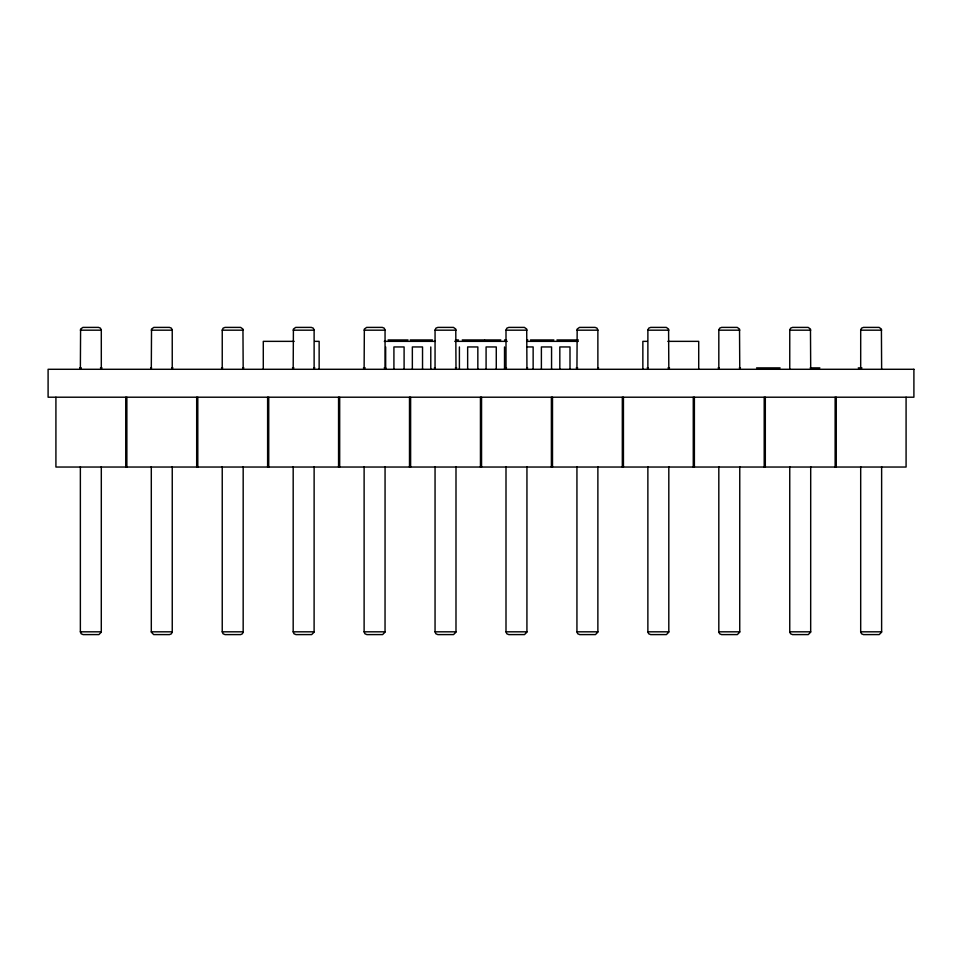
<?xml version="1.0" encoding="UTF-8"?>
<svg xmlns="http://www.w3.org/2000/svg" width="962" height="962" viewBox="0 0 962 962"><rect width="100%" height="100%" fill="white"/><g stroke="black" fill="none" stroke-linecap="round" stroke-linejoin="round"><path stroke-width="1.44" d="M80.363 369.204L80.592 329.064L82.9 327.405L98.509 327.393L100.421 328.138L101.299 329.99L101.311 369.204M101.311 466.738L101.287 632.154L98.93 634.583L83.153 634.607L81.157 633.766L80.363 631.818L80.363 466.738M151.299 369.204L151.527 329.064L153.836 327.405L169.456 327.393L171.356 328.138L172.234 329.99L172.246 369.204M172.246 466.738L172.246 631.878L171.404 633.814L169.456 634.607L153.667 634.583L151.311 632.13L151.299 466.738M222.234 369.204L222.246 329.99L223.124 328.138L225.036 327.393L240.644 327.405L242.953 329.064L243.182 369.204M243.182 466.738L243.17 632.154L242.364 633.79L240.704 634.595L225.036 634.607L223.04 633.766L222.234 631.818L222.234 466.738M293.182 369.204L293.41 329.064L295.719 327.405L311.327 327.393L313.239 328.138L314.117 329.99L314.129 369.204M314.129 466.738L314.105 632.154L311.664 634.583L295.971 634.607L293.975 633.766L293.182 631.818L293.182 466.738M364.117 369.204L364.345 329.064L366.654 327.405L382.275 327.393L384.175 328.138L385.053 329.99L385.065 369.204M385.065 466.738L385.04 632.154L382.611 634.583L366.907 634.607L364.911 633.766L364.117 631.818L364.117 466.738M435.052 369.204L435.064 329.99L435.942 328.138L437.854 327.393L453.463 327.405L455.772 329.064L456 369.204M456 466.738L455.988 632.154L453.547 634.583L437.854 634.607L435.858 633.766L435.052 631.818L435.052 466.738M506 369.204L506 329.99L506.89 328.138L508.79 327.393L524.398 327.405L526.707 329.064L526.948 369.204M526.948 466.738L526.923 632.154L524.494 634.583L508.79 634.607L506.794 633.766L506 631.818L506 466.738M576.935 369.204L577.176 329.064L579.473 327.405L595.093 327.393L596.993 328.138L597.871 329.99L597.883 369.204M597.883 466.738L597.871 632.13L595.454 634.583L579.725 634.607L577.729 633.766L576.935 631.818L576.935 466.738M647.871 369.204L647.883 329.99L648.761 328.138L650.673 327.393L666.281 327.405L668.59 329.064L668.818 369.204M668.818 466.738L668.806 632.154L666.401 634.583L650.673 634.607L648.677 633.766L647.871 631.818L647.871 466.738M718.818 369.204L718.818 329.99L719.708 328.138L721.608 327.393L737.229 327.405L739.525 329.064L739.766 369.204M739.766 466.738L739.742 632.154L737.337 634.583L721.608 634.607L719.612 633.766L718.818 631.818L718.818 466.738M789.754 369.204L789.766 329.99L790.644 328.138L792.544 327.393L808.164 327.405L810.473 329.064L810.701 369.204M810.701 466.738L810.677 632.154L808.272 634.583L792.544 634.607L790.56 633.766L789.754 631.818L789.754 466.738M860.689 369.204L860.701 329.99L861.579 328.138L863.491 327.393L879.1 327.405L881.408 329.064L881.637 369.204M881.637 466.738L881.625 632.154L879.22 634.583L863.491 634.607L861.519 633.79L860.689 631.818L860.689 466.738M80.363 330.182L101.311 330.182M151.299 330.182L172.246 330.182M222.234 330.182L243.182 330.182M293.182 330.182L314.129 330.182M364.117 330.182L385.065 330.182M435.052 330.182L456 330.182M506 330.182L526.948 330.182M576.935 330.182L597.883 330.182M647.871 330.182L668.818 330.182M718.818 330.182L739.766 330.182M789.754 330.182L810.701 330.182M860.689 330.182L881.637 330.182M388.083 339.959L408.044 339.959M410.209 339.959L432.467 339.959M455.459 339.959L458.489 339.959M462.253 339.959L484.511 339.959M484.86 339.959L500.793 339.959M504.545 339.959L505.339 339.959M505.567 339.959L506.481 339.959M526.611 339.959L527.825 339.959M530.459 339.959L553.871 339.959M556.938 339.959L578.33 339.959M294.156 341.354L263.287 341.354L263.287 369.288M314.742 341.354L319.143 341.354L319.143 369.288M384.283 341.354L435.317 341.354M454.761 341.354L507.239 341.354M526.611 341.354L578.33 341.354M647.258 341.354L642.856 341.354L642.856 369.288M667.844 341.354L698.713 341.354L698.713 369.288M527.32 346.945L533.14 346.945L533.14 369.288M79.654 367.893L81.349 367.893M100.445 367.893L102.02 367.893M150.601 367.893L151.623 367.893M171.645 367.893L172.956 367.893M221.525 367.893L222.727 367.893M242.821 367.893L243.891 367.893M292.472 367.893L293.927 367.893M313.973 367.893L314.839 367.893M363.42 367.893L365.223 367.893M384.199 367.893L385.774 367.893M434.355 367.893L435.353 367.893M455.399 367.893L456.709 367.893M505.29 367.893L506.529 367.893M526.671 367.893L527.657 367.893M576.238 367.893L577.693 367.893M597.871 367.893L598.592 367.893M647.173 367.893L648.015 367.893M667.989 367.893L669.528 367.893M718.109 367.893L719.215 367.893M739.297 367.893L740.475 367.893M756.577 367.893L780.098 367.893M810.172 367.893L819.864 367.893M858.26 367.893L861.952 367.893M80.363 631.818L101.311 631.818M151.299 631.818L172.246 631.818M222.234 631.818L243.182 631.818M293.182 631.818L314.129 631.818M364.117 631.818L385.065 631.818M435.052 631.818L456 631.818M506 631.818L526.948 631.818M576.935 631.818L597.883 631.818M647.871 631.818L668.818 631.818M718.818 631.818L739.766 631.818M789.754 631.818L810.701 631.818M860.689 631.818L881.637 631.818M906.084 397.21L906.084 467.039L55.916 467.039L55.916 397.21M836.255 397.21L836.255 467.039M835.136 397.21L835.136 467.039M765.319 397.21L765.319 467.039M764.201 397.21L764.201 467.039M694.384 397.21L694.384 467.039M693.265 397.21L693.265 467.039M623.436 397.21L623.436 467.039M622.318 397.21L622.318 467.039M569.997 369.288L569.997 346.957L559.824 346.945L559.824 369.288M552.501 397.21L552.501 467.039M551.563 369.288L551.563 346.957L541.39 346.945L541.39 369.288M551.382 397.21L551.382 467.039M504.521 346.969L504.521 369.288M496.272 369.288L496.272 346.957L486.087 346.945L486.087 369.288M481.553 397.21L481.553 467.039M480.447 397.21L480.447 467.039M477.837 369.288L477.837 346.957L467.652 346.945L467.652 369.288M459.403 346.957L459.403 369.288M430.784 346.969L430.784 369.288M422.534 369.288L422.534 346.957L412.349 346.945L412.349 369.288M410.618 397.21L410.618 467.039M409.499 397.21L409.499 467.039M404.1 369.288L404.1 346.957L393.915 346.945L393.915 369.288M385.666 346.957L385.666 369.288M339.682 397.21L339.682 467.039M338.564 397.21L338.564 467.039M268.735 397.21L268.735 467.039M267.616 397.21L267.616 467.039M197.799 397.21L197.799 467.039M196.681 397.21L196.681 467.039M126.864 397.21L126.864 467.039M125.745 397.21L125.745 467.039M913.9 369.288L48.1 369.288L48.1 397.21L913.9 397.21L913.9 369.288"/></g></svg>
